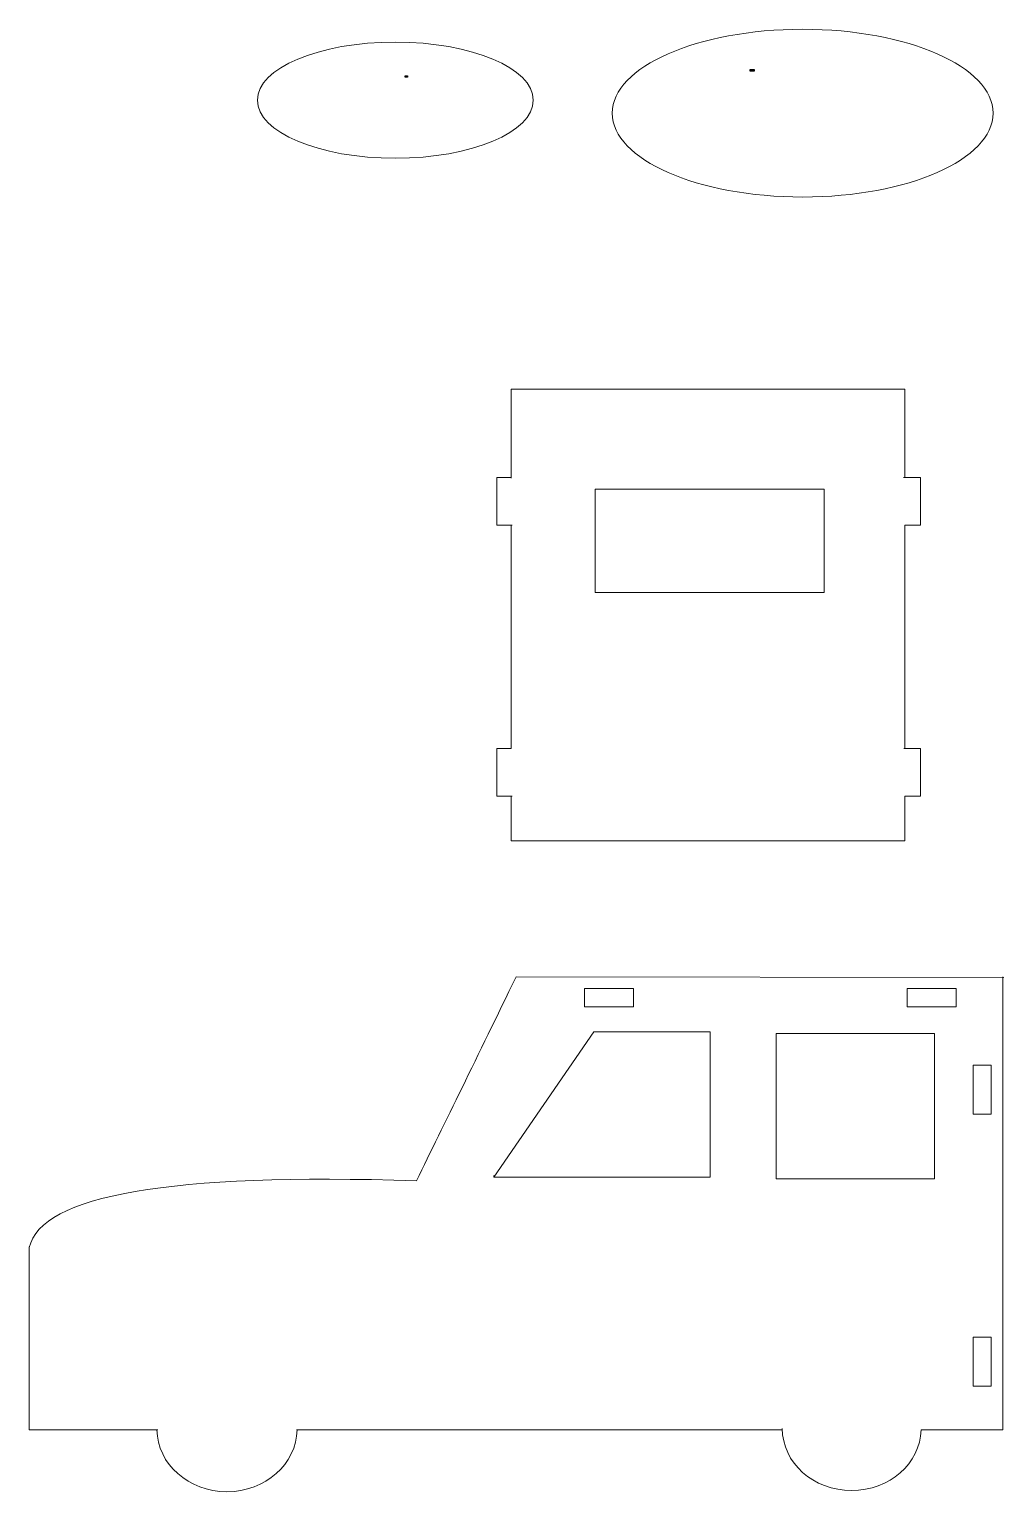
# Model space of a CAD drawing. Header units: millimetres. Extents: x -607 to 1451, y -798 to 283.
# Drawn here: x 1084.4 to 1244.2, y -17.7 to 222.1 of the extents above; entities that cross this region are included whole.
import ezdxf

# ---------------------------------------------------------------- set-up
doc = ezdxf.new("R2010")
doc.units = ezdxf.units.MM
doc.header["$MEASUREMENT"] = 0
doc.header["$XCLIPFRAME"] = 0
doc.layers.add('layer 1', color=7, linetype='Continuous')
picture_1 = doc.add_image_def('image4.jpg', size_in_pixel=(1944, 1146))
picture_2 = doc.add_image_def('image5.jpg', size_in_pixel=(3499, 1548))

msp = doc.modelspace()

# ---------------------------------------------------------------- linework, layer by layer
at = {"layer": 'layer 1', "color": 142, "lineweight": 20}
for centre, major_axis, ratio in [((1211.2318, 208.3692), (31.2208, 0), 0.44067737), ((1144.4293, 210.4971), (22.6219, 0), 0.42105217)]:
    msp.add_ellipse(centre, major_axis=major_axis, ratio=ratio, dxfattribs=at)
at = {"layer": 'layer 1', "color": 242, "lineweight": 20}
for points, knots in [([(1163.45, 148.5317), (1163.45, 148.5317), (1163.45, 163.1192), (1163.45, 163.1192), (1163.45, 163.1192), (1163.45, 163.1192), (1163.45, 163.1193), (1163.45, 163.1193), (1163.45, 163.1193), (1163.45, 163.1193), (1163.45, 163.1194), (1163.45, 163.1194), (1163.45, 163.1194), (1163.45, 163.1194), (1228.0082, 163.1194), (1228.0082, 163.1194), (1228.0082, 163.1194), (1228.0082, 163.1194), (1228.0083, 163.1194), (1228.0083, 163.1194), (1228.0083, 163.1194), (1228.0083, 163.1194), (1228.0084, 163.1194), (1228.0084, 163.1194), (1228.0084, 163.1194), (1228.0084, 163.1194), (1228.0084, 148.6308), (1228.0084, 148.6308)], [0, 0, 0, 0, 0.125, 0.125, 0.125, 0.125, 0.25, 0.25, 0.25, 0.25, 0.375, 0.375, 0.375, 0.375, 0.5, 0.5, 0.5, 0.5, 0.625, 0.625, 0.625, 0.625, 0.75, 0.75, 0.75, 0.75, 1, 1, 1, 1]), ([(1163.5837, 140.8256), (1163.5837, 140.8256), (1161.0706, 140.8256), (1161.0706, 140.8256), (1161.0706, 140.8256), (1161.0706, 140.8256), (1161.0705, 140.8256), (1161.0705, 140.8256), (1161.0705, 140.8256), (1161.0705, 140.8256), (1161.0704, 140.8256), (1161.0704, 140.8256), (1161.0704, 140.8256), (1161.0704, 140.8256), (1161.0704, 148.6306), (1161.0704, 148.6306), (1161.0704, 148.6306), (1161.0704, 148.6306), (1161.0704, 148.6307), (1161.0704, 148.6307), (1161.0704, 148.6307), (1161.0704, 148.6307), (1161.0704, 148.6308), (1161.0704, 148.6308), (1161.0704, 148.6308), (1161.0704, 148.6308), (1163.45, 148.6308), (1163.45, 148.6308)], [0, 0, 0, 0, 0.125, 0.125, 0.125, 0.125, 0.25, 0.25, 0.25, 0.25, 0.375, 0.375, 0.375, 0.375, 0.5, 0.5, 0.5, 0.5, 0.625, 0.625, 0.625, 0.625, 0.75, 0.75, 0.75, 0.75, 1, 1, 1, 1]), ([(1177.2084, 146.7153), (1177.2084, 146.7153), (1214.7793, 146.7153), (1214.7793, 146.7153), (1214.7793, 146.7153), (1214.7793, 146.7153), (1214.7793, 129.7819), (1214.7793, 129.7819), (1214.7793, 129.7819), (1214.7793, 129.7819), (1177.2084, 129.7819), (1177.2084, 129.7819), (1177.2084, 129.7819), (1177.2084, 129.7819), (1177.2084, 146.7153), (1177.2084, 146.7153)], [0, 0, 0, 0, 0.2, 0.2, 0.2, 0.2, 0.4, 0.4, 0.4, 0.4, 0.6, 0.6, 0.6, 0.6, 1, 1, 1, 1]), ([(1227.7454, 148.6308), (1227.7454, 148.6308), (1230.5236, 148.6308), (1230.5236, 148.6308), (1230.5236, 148.6308), (1230.5236, 148.6308), (1230.5236, 140.8256), (1230.5236, 140.8256), (1230.5236, 140.8256), (1230.5236, 140.8256), (1228.0084, 140.8256), (1228.0084, 140.8256)], [0, 0, 0, 0, 0.25, 0.25, 0.25, 0.25, 0.5, 0.5, 0.5, 0.5, 1, 1, 1, 1]), ([(1163.5836, 96.3756), (1163.5836, 96.3756), (1161.0704, 96.3756), (1161.0704, 96.3756), (1161.0704, 96.3756), (1161.0704, 96.3756), (1161.0704, 104.1808), (1161.0704, 104.1808), (1161.0704, 104.1808), (1161.0704, 104.1808), (1163.45, 104.1808), (1163.45, 104.1808)], [0, 0, 0, 0, 0.25, 0.25, 0.25, 0.25, 0.5, 0.5, 0.5, 0.5, 1, 1, 1, 1]), ([(1227.8115, 104.1808), (1227.8115, 104.1808), (1230.5236, 104.1808), (1230.5236, 104.1808), (1230.5236, 104.1808), (1230.5236, 104.1808), (1230.5236, 96.3756), (1230.5236, 96.3756), (1230.5236, 96.3756), (1230.5236, 96.3756), (1228.0084, 96.3756), (1228.0084, 96.3756)], [0, 0, 0, 0, 0.25, 0.25, 0.25, 0.25, 0.5, 0.5, 0.5, 0.5, 1, 1, 1, 1]), ([(1228.0084, 96.3756), (1228.0084, 96.3756), (1228.0084, 89.036), (1228.0084, 89.036), (1228.0084, 89.036), (1228.0084, 89.036), (1163.45, 89.036), (1163.45, 89.036), (1163.45, 89.036), (1163.45, 89.036), (1163.45, 96.3756), (1163.45, 96.3756)], [0, 0, 0, 0, 0.25, 0.25, 0.25, 0.25, 0.5, 0.5, 0.5, 0.5, 1, 1, 1, 1]), ([(1164.2378, 66.7171), (1157.9397, 53.7674), (1152.4911, 42.6214), (1147.8918, 33.2792), (1147.8918, 33.2792), (1107.5393, 34.5821), (1086.3778, 30.9315), (1084.4076, 22.3277)], [0, 0, 0, 0, 0.33333333, 0.33333333, 0.33333333, 0.33333333, 1, 1, 1, 1]), ([(1183.4773, 61.8195), (1183.4773, 61.8195), (1183.4773, 64.796), (1183.4773, 64.796), (1183.4773, 64.796), (1183.4773, 64.796), (1175.473, 64.796), (1175.473, 64.796), (1175.473, 64.796), (1175.473, 64.796), (1175.473, 61.8195), (1175.473, 61.8195), (1175.473, 61.8195), (1175.473, 61.8195), (1183.4773, 61.8195), (1183.4773, 61.8195)], [0, 0, 0, 0, 0.2, 0.2, 0.2, 0.2, 0.4, 0.4, 0.4, 0.4, 0.6, 0.6, 0.6, 0.6, 1, 1, 1, 1]), ([(1236.394, 61.8195), (1236.394, 61.8195), (1236.394, 64.796), (1236.394, 64.796), (1236.394, 64.796), (1236.394, 64.796), (1228.3897, 64.796), (1228.3897, 64.796), (1228.3897, 64.796), (1228.3897, 64.796), (1228.3897, 61.8195), (1228.3897, 61.8195), (1228.3897, 61.8195), (1228.3897, 61.8195), (1236.394, 61.8195), (1236.394, 61.8195)], [0, 0, 0, 0, 0.2, 0.2, 0.2, 0.2, 0.4, 0.4, 0.4, 0.4, 0.6, 0.6, 0.6, 0.6, 1, 1, 1, 1]), ([(1230.6373, -7.5648), (1230.6373, -7.5648), (1244.0681, -7.5648), (1244.0681, -7.5648), (1244.0681, -7.5648), (1244.0681, -7.5648), (1244.0681, 66.7171), (1244.0681, 66.7171), (1244.0681, 66.7171), (1244.0681, 66.7171), (1244.068, 66.7171), (1244.068, 66.7171)], [0, 0, 0, 0, 0.25, 0.25, 0.25, 0.25, 0.5, 0.5, 0.5, 0.5, 1, 1, 1, 1]), ([(1160.5915, 34.139), (1160.5915, 34.139), (1160.5915, 33.8745), (1160.5915, 33.8745), (1160.5915, 33.8745), (1160.5915, 33.8745), (1196.0457, 33.8745), (1196.0457, 33.8745), (1196.0457, 33.8745), (1196.0457, 33.8745), (1196.0457, 57.687), (1196.0457, 57.687), (1196.0457, 57.687), (1196.0457, 57.687), (1176.9957, 57.687), (1176.9957, 57.687)], [0, 0, 0, 0, 0.2, 0.2, 0.2, 0.2, 0.4, 0.4, 0.4, 0.4, 0.6, 0.6, 0.6, 0.6, 1, 1, 1, 1]), ([(1232.8228, 57.4224), (1232.8228, 57.4224), (1206.8936, 57.4224), (1206.8936, 57.4224), (1206.8936, 57.4224), (1206.8936, 57.4224), (1206.8936, 33.6099), (1206.8936, 33.6099), (1206.8936, 33.6099), (1206.8936, 33.6099), (1232.8228, 33.6099), (1232.8228, 33.6099), (1232.8228, 33.6099), (1232.8228, 33.6099), (1232.8228, 57.4224), (1232.8228, 57.4224)], [0, 0, 0, 0, 0.2, 0.2, 0.2, 0.2, 0.4, 0.4, 0.4, 0.4, 0.6, 0.6, 0.6, 0.6, 1, 1, 1, 1]), ([(1242.1529, 52.2287), (1242.1529, 52.2287), (1239.1764, 52.2287), (1239.1764, 52.2287), (1239.1764, 52.2287), (1239.1764, 52.2287), (1239.1764, 44.2244), (1239.1764, 44.2244), (1239.1764, 44.2244), (1239.1764, 44.2244), (1242.1529, 44.2244), (1242.1529, 44.2244), (1242.1529, 44.2244), (1242.1529, 44.2244), (1242.1529, 52.2287), (1242.1529, 52.2287)], [0, 0, 0, 0, 0.2, 0.2, 0.2, 0.2, 0.4, 0.4, 0.4, 0.4, 0.6, 0.6, 0.6, 0.6, 1, 1, 1, 1]), ([(1084.4076, 22.4313), (1084.4076, 22.4313), (1084.4076, -7.5648), (1084.4076, -7.5648), (1084.4076, -7.5648), (1084.4076, -7.5648), (1105.4658, -7.5648), (1105.4658, -7.5648)], [0, 0, 0, 0, 0.33333333, 0.33333333, 0.33333333, 0.33333333, 1, 1, 1, 1]), ([(1242.1529, 7.6137), (1242.1529, 7.6137), (1239.1764, 7.6137), (1239.1764, 7.6137), (1239.1764, 7.6137), (1239.1764, 7.6137), (1239.1764, -0.3906), (1239.1764, -0.3906), (1239.1764, -0.3906), (1239.1764, -0.3906), (1242.1529, -0.3906), (1242.1529, -0.3906), (1242.1529, -0.3906), (1242.1529, -0.3906), (1242.1529, 7.6137), (1242.1529, 7.6137)], [0, 0, 0, 0, 0.2, 0.2, 0.2, 0.2, 0.4, 0.4, 0.4, 0.4, 0.6, 0.6, 0.6, 0.6, 1, 1, 1, 1]), ([(1105.3421, -7.5648), (1105.4206, -13.1849), (1110.5335, -17.7192), (1116.8292, -17.7192), (1116.8292, -17.7192), (1123.1248, -17.7192), (1128.2378, -13.1849), (1128.3163, -7.5648)], [0, 0, 0, 0, 0.33333333, 0.33333333, 0.33333333, 0.33333333, 1, 1, 1, 1]), ([(1207.886, -7.3343), (1207.886, -12.96), (1212.9797, -17.5206), (1219.2631, -17.5206), (1219.2631, -17.5206), (1225.4604, -17.5206), (1230.5005, -13.0841), (1230.6373, -7.5648)], [0, 0, 0, 0, 0.33333333, 0.33333333, 0.33333333, 0.33333333, 1, 1, 1, 1])]:
    msp.add_open_spline(points, degree=3, knots=knots, dxfattribs=at)
for points in [[(1163.45, 104.1808), (1163.45, 104.1808), (1163.45, 140.8256), (1163.45, 140.8256)], [(1228.0084, 140.8256), (1228.0084, 140.8256), (1228.0084, 104.1808), (1228.0084, 104.1808)], [(1244.2004, 66.6172), (1244.2004, 66.6172), (1164.2378, 66.7171), (1164.2378, 66.7171)], [(1176.9957, 57.687), (1176.9957, 57.687), (1160.5915, 33.8745), (1160.5915, 33.8745)], [(1128.2144, -7.5648), (1128.2144, -7.5648), (1207.8889, -7.5648), (1207.8889, -7.5648)]]:
    msp.add_open_spline(points, degree=3, dxfattribs=at)

# ---------------------------------------------------------------- pictures from other files: only their frames are drawn
at = {"layer": 'layer 1', "color": 142}
image = msp.add_image(picture_1, insert=(1130.358, 201.3894), size_in_units=(27, 15.9167), dxfattribs=at)
image.set_boundary_path([(1130.358, 201.39), (1157.367, 217.307)])
image.dxf.flags = 3
image = msp.add_image(picture_2, insert=(1186.1258, 196.7656), size_in_units=(48.5972, 21.5), dxfattribs=at)
image.set_boundary_path([(1186.126, 196.766), (1234.724, 218.271)])
image.dxf.flags = 3

doc.saveas('drawing.dxf')
